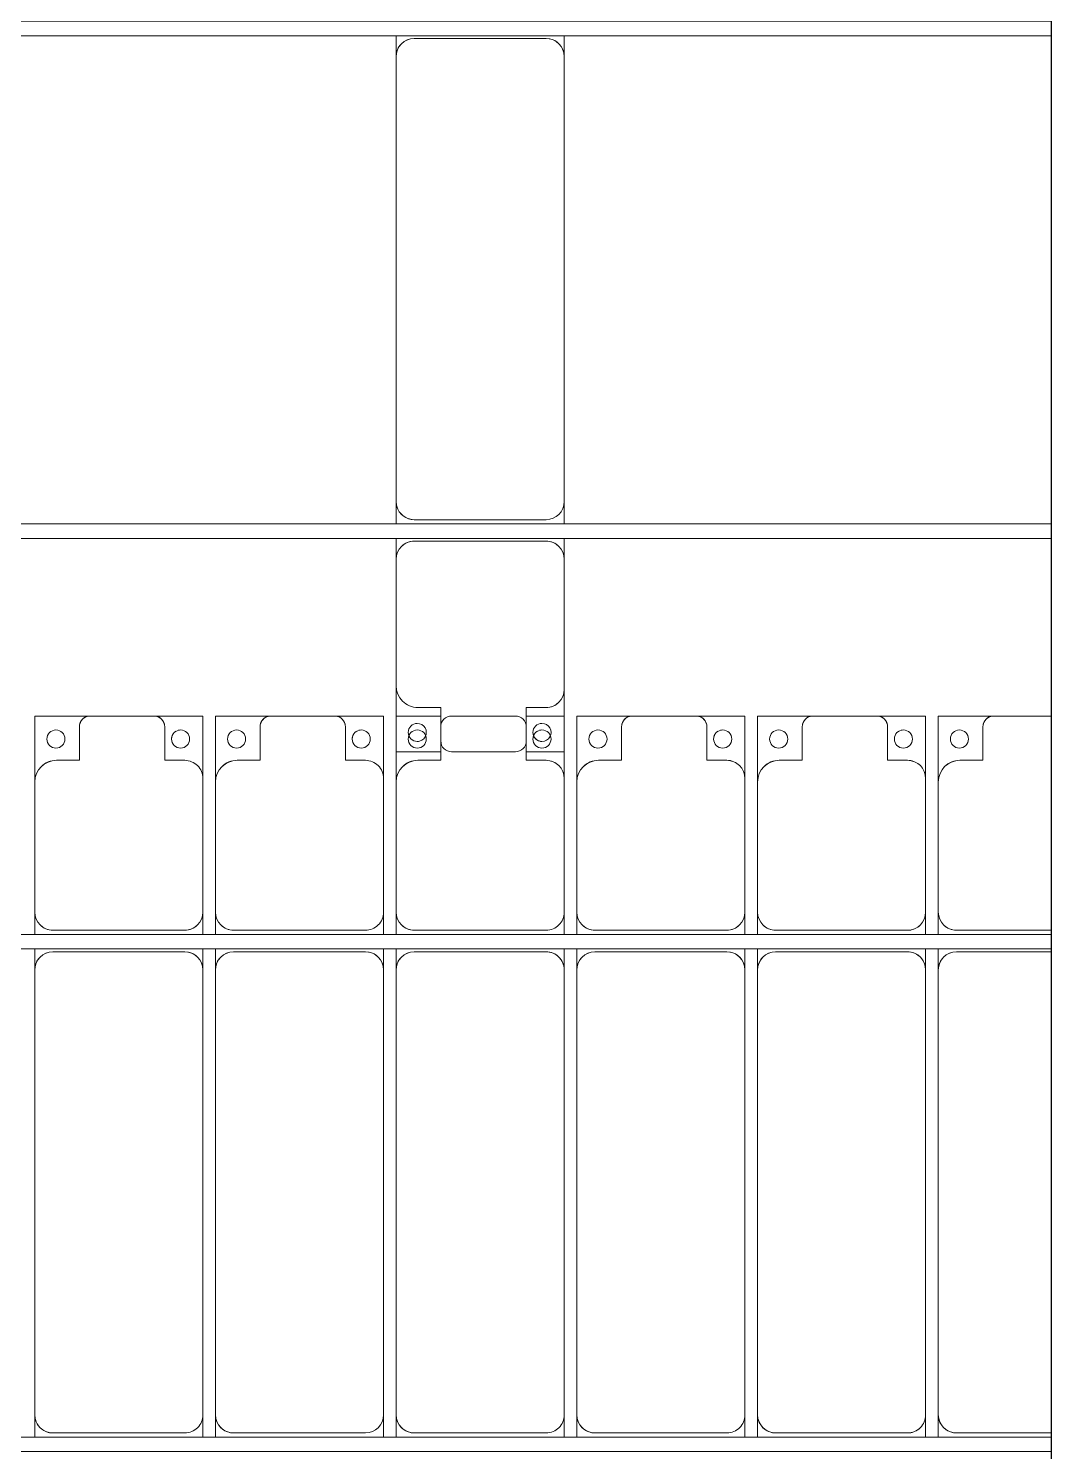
# Model space of a CAD drawing. Header units: millimetres. Extents: x -496478 to -186190, y -204059 to -87354.
# Drawn here: x -313991 to -311160, y -170127 to -166192 of the extents above; entities that cross this region are included whole.
import ezdxf

# ---------------------------------------------------------------- set-up
doc = ezdxf.new("R2010")
doc.units = ezdxf.units.MM
for name, color, linetype, lineweight in [('A-DETL-MBND', 5, 'Continuous', 9), ('A-GENM', 13, 'Continuous', 9), ('S-BEAM', 12, 'Continuous', 9)]:
    doc.layers.add(name, color=color, linetype=linetype, lineweight=lineweight)

# ---------------------------------------------------------------- blocks, each defined once
blk = doc.blocks.new('Dải phao đi lại kèm đỡ invester - DẢI PHAO ĐI LẠI-18893-BỐ TRÍ KHUNG KẾT CẤU BÈ PIN 01')
at = {"layer": 'A-DETL-MBND', "color": 8}
for p, q in [((124758.4, 1312.2), (124911.8, 1312.2)), ((124758.4, 1129.7), (124758.4, 1312.2)), ((124911.8, 1312.2), (124758.4, 1312.2)), ((125088.2, 1312.2), (124911.8, 1312.2)), ((125088.2, 1312.2), (125223.4, 1312.2)), ((125223.4, 1312.2), (125088.2, 1312.2)), ((125223.4, 1312.2), (125223.4, 1139.7)), ((125258.4, 1312.2), (125411.8, 1312.2)), ((125258.4, 1129.7), (125258.4, 1312.2)), ((125411.8, 1312.2), (125258.4, 1312.2)), ((125588.2, 1312.2), (125411.8, 1312.2)), ((125588.2, 1312.2), (125723.4, 1312.2)), ((125723.4, 1312.2), (125588.2, 1312.2)), ((125723.4, 1312.2), (125723.4, 1139.7)), ((125758.4, 1312.2), (125881.8, 1312.2)), ((125758.4, 1129.7), (125758.4, 1312.2)), ((126088.2, 1312.2), (125911.8, 1312.2)), ((126118.2, 1312.2), (126223.4, 1312.2)), ((126223.4, 1312.2), (126223.4, 1139.7)), ((126258.4, 1312.2), (126411.8, 1312.2)), ((126258.4, 1129.7), (126258.4, 1312.2)), ((126411.8, 1312.2), (126258.4, 1312.2)), ((126588.2, 1312.2), (126411.8, 1312.2)), ((126588.2, 1312.2), (126723.4, 1312.2)), ((126723.4, 1312.2), (126588.2, 1312.2)), ((126723.4, 1312.2), (126723.4, 1139.7)), ((126758.4, 1312.2), (126911.8, 1312.2)), ((126758.4, 1129.7), (126758.4, 1312.2)), ((126911.8, 1312.2), (126758.4, 1312.2)), ((127088.2, 1312.2), (126911.8, 1312.2)), ((127088.2, 1312.2), (127223.4, 1312.2)), ((127223.4, 1312.2), (127088.2, 1312.2)), ((127223.4, 1312.2), (127223.4, 1139.7)), ((127258.4, 1312.2), (127411.8, 1312.2)), ((127258.4, 1129.7), (127258.4, 1312.2)), ((127411.8, 1312.2), (127258.4, 1312.2)), ((127571.5, 1312.2), (127411.8, 1312.2)), ((124881.8, 1282.2), (124881.8, 1189.7)), ((125118.2, 1189.7), (125118.2, 1282.2)), ((125381.8, 1282.2), (125381.8, 1189.7)), ((125618.2, 1189.7), (125618.2, 1282.2)), ((125881.8, 1282.2), (125881.8, 1189.7)), ((126118.2, 1189.7), (126118.2, 1282.2)), ((126381.8, 1282.2), (126381.8, 1189.7)), ((126618.2, 1189.7), (126618.2, 1282.2)), ((126881.8, 1282.2), (126881.8, 1189.7)), ((127118.2, 1189.7), (127118.2, 1282.2)), ((127381.8, 1282.2), (127381.8, 1189.7)), ((124881.8, 1189.7), (124818.4, 1189.7)), ((125173.4, 1189.7), (125118.2, 1189.7)), ((125381.8, 1189.7), (125318.4, 1189.7)), ((125673.4, 1189.7), (125618.2, 1189.7)), ((125881.8, 1189.7), (125818.4, 1189.7)), ((126173.4, 1189.7), (126118.2, 1189.7)), ((126381.8, 1189.7), (126318.4, 1189.7)), ((126673.4, 1189.7), (126618.2, 1189.7)), ((126881.8, 1189.7), (126818.4, 1189.7)), ((127173.4, 1189.7), (127118.2, 1189.7)), ((127381.8, 1189.7), (127318.4, 1189.7)), ((124758.4, 1129.7), (124758.4, 769.7)), ((125223.4, 769.7), (125223.4, 1139.7)), ((125258.4, 1129.7), (125258.4, 769.7)), ((125723.4, 769.7), (125723.4, 1139.7)), ((125758.4, 1129.7), (125758.4, 769.7)), ((126223.4, 769.7), (126223.4, 1139.7)), ((126258.4, 1129.7), (126258.4, 769.7)), ((126723.4, 769.7), (126723.4, 1139.7)), ((126758.4, 1129.7), (126758.4, 769.7)), ((127223.4, 769.7), (127223.4, 1139.7)), ((127258.4, 1129.7), (127258.4, 769.7)), ((124758.4, 708), (124758.4, 769.7)), ((125223.4, 769.7), (125223.4, 708)), ((125258.4, 708), (125258.4, 769.7)), ((125723.4, 769.7), (125723.4, 708)), ((125758.4, 708), (125758.4, 769.7)), ((126223.4, 769.7), (126223.4, 708)), ((126258.4, 708), (126258.4, 769.7)), ((126723.4, 769.7), (126723.4, 708)), ((126758.4, 708), (126758.4, 769.7)), ((127223.4, 769.7), (127223.4, 708)), ((127258.4, 708), (127258.4, 769.7)), ((124808.4, 719.7), (125173.4, 719.7)), ((125308.4, 719.7), (125673.4, 719.7)), ((125808.4, 719.7), (126173.4, 719.7)), ((126308.4, 719.7), (126673.4, 719.7)), ((126808.4, 719.7), (127173.4, 719.7)), ((127308.4, 719.7), (127571.5, 719.7)), ((124758.4, 610.3), (124758.4, 668)), ((125173.4, 660.3), (124808.4, 660.3)), ((125223.4, 668), (125223.4, 610.3)), ((125258.4, 610.3), (125258.4, 668)), ((125673.4, 660.3), (125308.4, 660.3)), ((125723.4, 668), (125723.4, 610.3)), ((125758.4, 610.3), (125758.4, 668)), ((126173.4, 660.3), (125808.4, 660.3)), ((126223.4, 668), (126223.4, 610.3)), ((126258.4, 610.3), (126258.4, 668)), ((126673.4, 660.3), (126308.4, 660.3)), ((126723.4, 668), (126723.4, 610.3)), ((126758.4, 610.3), (126758.4, 668)), ((127173.4, 660.3), (126808.4, 660.3)), ((127223.4, 668), (127223.4, 610.3)), ((127258.4, 610.3), (127258.4, 668)), ((127571.5, 660.3), (127308.4, 660.3)), ((124758.4, 610.3), (124758.4, -620.3)), ((125223.4, -620.3), (125223.4, 610.3)), ((125258.4, 610.3), (125258.4, -620.3)), ((125723.4, -620.3), (125723.4, 610.3)), ((125758.4, 610.3), (125758.4, -620.3)), ((126223.4, -620.3), (126223.4, 610.3)), ((126258.4, 610.3), (126258.4, -620.3)), ((126723.4, -620.3), (126723.4, 610.3)), ((126758.4, 610.3), (126758.4, -620.3)), ((127223.4, -620.3), (127223.4, 610.3)), ((127258.4, 610.3), (127258.4, -620.3)), ((124758.4, -682), (124758.4, -620.3)), ((125223.4, -620.3), (125223.4, -682)), ((125258.4, -682), (125258.4, -620.3)), ((125723.4, -620.3), (125723.4, -682)), ((125758.4, -682), (125758.4, -620.3)), ((126223.4, -620.3), (126223.4, -682)), ((126258.4, -682), (126258.4, -620.3)), ((126723.4, -620.3), (126723.4, -682)), ((126758.4, -682), (126758.4, -620.3)), ((127223.4, -620.3), (127223.4, -682)), ((127258.4, -682), (127258.4, -620.3)), ((124808.4, -670.3), (125173.4, -670.3)), ((125308.4, -670.3), (125673.4, -670.3)), ((125808.4, -670.3), (126173.4, -670.3)), ((126308.4, -670.3), (126673.4, -670.3)), ((126808.4, -670.3), (127173.4, -670.3)), ((127308.4, -670.3), (127571.5, -670.3))]:
    blk.add_line(p, q, dxfattribs=at)
for centre, radius, start, end in [((124911.8, 1282.2), 30, 90, 180), ((124911.8, 1282.2), 30, 90, 165), ((124911.8, 1282.2), 30, 90, 105), ((124911.8, 1282.2), 30, 90, 105), ((125088.2, 1282.2), 30, 360, 90), ((125088.2, 1282.2), 30, 75, 90), ((125088.2, 1282.2), 30, 15, 90), ((125088.2, 1282.2), 30, 75, 90), ((125411.8, 1282.2), 30, 90, 180), ((125411.8, 1282.2), 30, 90, 165), ((125411.8, 1282.2), 30, 90, 105), ((125411.8, 1282.2), 30, 90, 105), ((125588.2, 1282.2), 30, 0, 90), ((125588.2, 1282.2), 30, 75, 90), ((125588.2, 1282.2), 30, 15, 90), ((125588.2, 1282.2), 30, 75, 90), ((125911.8, 1282.2), 30, 90, 180), ((126088.2, 1282.2), 30, 360, 90), ((126411.8, 1282.2), 30, 90, 180), ((126411.8, 1282.2), 30, 90, 165), ((126411.8, 1282.2), 30, 90, 105), ((126411.8, 1282.2), 30, 90, 105), ((126588.2, 1282.2), 30, 360, 90), ((126588.2, 1282.2), 30, 75, 90), ((126588.2, 1282.2), 30, 15, 90), ((126588.2, 1282.2), 30, 75, 90), ((126911.8, 1282.2), 30, 90, 180), ((126911.8, 1282.2), 30, 90, 165), ((126911.8, 1282.2), 30, 90, 105), ((126911.8, 1282.2), 30, 90, 105), ((127088.2, 1282.2), 30, 0, 90), ((127088.2, 1282.2), 30, 75, 90), ((127088.2, 1282.2), 30, 15, 90), ((127088.2, 1282.2), 30, 75, 90), ((127411.8, 1282.2), 30, 90, 180), ((127411.8, 1282.2), 30, 90, 165), ((127411.8, 1282.2), 30, 90, 105), ((127411.8, 1282.2), 30, 90, 105), ((124816.8, 1248.6), 25, 90, 270), ((124816.8, 1248.6), 25, 270, 90), ((125161.8, 1248.6), 25, 90, 270), ((125161.8, 1248.6), 25, 150, 180), ((125161.8, 1248.6), 25, 120, 135), ((125161.8, 1248.6), 25, 90, 105), ((125161.8, 1248.6), 25, 270, 90), ((125316.8, 1248.6), 25, 90, 270), ((125316.8, 1248.6), 25, 270, 90), ((125661.8, 1248.6), 25, 90, 270), ((125661.8, 1248.6), 25, 150, 180), ((125661.8, 1248.6), 25, 120, 135), ((125661.8, 1248.6), 25, 90, 105), ((125661.8, 1248.6), 25, 270, 90), ((125816.8, 1248.6), 25, 90, 270), ((125816.8, 1248.6), 25, 270, 90), ((126161.8, 1248.6), 25, 90, 270), ((126161.8, 1248.6), 25, 150, 180), ((126161.8, 1248.6), 25, 120, 135), ((126161.8, 1248.6), 25, 90, 105), ((126161.8, 1248.6), 25, 270, 90), ((126316.8, 1248.6), 25, 90, 270), ((126316.8, 1248.6), 25, 270, 90), ((126661.8, 1248.6), 25, 90, 270), ((126661.8, 1248.6), 25, 150, 180), ((126661.8, 1248.6), 25, 120, 135), ((126661.8, 1248.6), 25, 90, 105), ((126661.8, 1248.6), 25, 270, 90), ((126816.8, 1248.6), 25, 90, 270), ((126816.8, 1248.6), 25, 270, 90), ((127161.8, 1248.6), 25, 90, 270), ((127161.8, 1248.6), 25, 150, 180), ((127161.8, 1248.6), 25, 120, 135), ((127161.8, 1248.6), 25, 90, 105), ((127161.8, 1248.6), 25, 270, 90), ((127316.8, 1248.6), 25, 90, 270), ((127316.8, 1248.6), 25, 270, 90), ((124818.4, 1129.7), 60, 90, 180), ((124818.4, 1129.7), 60, 90, 135), ((125173.4, 1139.7), 50, 360, 90), ((125173.4, 1139.7), 50, 45, 90), ((125318.4, 1129.7), 60, 90, 180), ((125318.4, 1129.7), 60, 90, 135), ((125673.4, 1139.7), 50, 360, 90), ((125673.4, 1139.7), 50, 45, 90), ((125818.4, 1129.7), 60, 90, 180), ((125818.4, 1129.7), 60, 90, 135), ((126173.4, 1139.7), 50, 0, 90), ((126173.4, 1139.7), 50, 45, 90), ((126318.4, 1129.7), 60, 90, 180), ((126318.4, 1129.7), 60, 90, 135), ((126673.4, 1139.7), 50, 0, 90), ((126673.4, 1139.7), 50, 45, 90), ((126818.4, 1129.7), 60, 90, 180), ((126818.4, 1129.7), 60, 90, 135), ((127173.4, 1139.7), 50, 0, 90), ((127173.4, 1139.7), 50, 49.8974, 90), ((127318.4, 1129.7), 60, 90, 180), ((127318.4, 1129.7), 60, 90, 135), ((124808.4, 769.7), 50, 180, 270), ((125173.4, 769.7), 50, 270, 360), ((125308.4, 769.7), 50, 180, 270), ((125673.4, 769.7), 50, 270, 0), ((125808.4, 769.7), 50, 180, 270), ((126173.4, 769.7), 50, 270, 0), ((126308.4, 769.7), 50, 180, 270), ((126673.4, 769.7), 50, 270, 360), ((126808.4, 769.7), 50, 180, 270), ((127173.4, 769.7), 50, 270, 360), ((127308.4, 769.7), 50, 180, 270), ((124808.4, 769.7), 50, 225, 270), ((125173.4, 769.7), 50, 270, 315), ((125308.4, 769.7), 50, 225, 270), ((125673.4, 769.7), 50, 270, 315), ((125808.4, 769.7), 50, 225, 270), ((126173.4, 769.7), 50, 270, 315), ((126308.4, 769.7), 50, 225, 270), ((126673.4, 769.7), 50, 270, 315), ((126808.4, 769.7), 50, 225, 270), ((127173.4, 769.7), 50, 270, 310.0941), ((127308.4, 769.7), 50, 225, 270), ((124808.4, 610.3), 50, 90, 180), ((124808.4, 610.3), 50, 105, 180), ((125173.4, 610.3), 50, 0, 90), ((125173.4, 610.3), 50, 15, 90), ((125308.4, 610.3), 50, 90, 180), ((125308.4, 610.3), 50, 105, 180), ((125673.4, 610.3), 50, 0, 90), ((125673.4, 610.3), 50, 15, 90), ((125808.4, 610.3), 50, 90, 180), ((125808.4, 610.3), 50, 105, 180), ((126173.4, 610.3), 50, 360, 90), ((126173.4, 610.3), 50, 15, 90), ((126308.4, 610.3), 50, 90, 180), ((126308.4, 610.3), 50, 105, 180), ((126673.4, 610.3), 50, 0, 90), ((126673.4, 610.3), 50, 15, 90), ((126808.4, 610.3), 50, 90, 180), ((126808.4, 610.3), 50, 105, 180), ((127173.4, 610.3), 50, 0, 90), ((127173.4, 610.3), 50, 49.9075, 90), ((127173.4, 610.3), 50, 15, 45), ((127308.4, 610.3), 50, 90, 180), ((127308.4, 610.3), 50, 105, 180), ((124808.4, -620.3), 50, 180, 270), ((125173.4, -620.3), 50, 270, 0), ((125173.4, -620.3), 50, 270, 0), ((125308.4, -620.3), 50, 180, 270), ((125673.4, -620.3), 50, 270, 360), ((125673.4, -620.3), 50, 270, 360), ((125808.4, -620.3), 50, 180, 270), ((126173.4, -620.3), 50, 270, 0), ((126173.4, -620.3), 50, 270, 0), ((126308.4, -620.3), 50, 180, 270), ((126673.4, -620.3), 50, 270, 0), ((126673.4, -620.3), 50, 270, 0), ((126808.4, -620.3), 50, 180, 270), ((127173.4, -620.3), 50, 270, 0), ((127173.4, -620.3), 50, 315, 0), ((127308.4, -620.3), 50, 180, 270), ((124808.4, -620.3), 50, 195, 255), ((124808.4, -620.3), 50, 256.1958, 270), ((125308.4, -620.3), 50, 195, 270), ((125808.4, -620.3), 50, 195, 270), ((126308.4, -620.3), 50, 195, 270), ((126808.4, -620.3), 50, 195, 270), ((127173.4, -620.3), 50, 270, 310.0674), ((127308.4, -620.3), 50, 195, 270)]:
    blk.add_arc(centre, radius, start, end, dxfattribs=at)
blk = doc.blocks.new('Dai phao do pin - DẢI PHAO ĐỠ PIN-V64-BỐ TRÍ KHUNG KẾT CẤU BÈ PIN 01')
at = {"layer": 'A-DETL-MBND', "color": 8}
for p, q in [((-1312.2, 241.6), (-1129.7, 241.6)), ((-1312.2, 118.2), (-1312.2, 241.6)), ((-779.7, 241.6), (-1129.7, 241.6)), ((-779.7, 241.6), (-722, 241.6)), ((-682, 241.6), (-620.3, 241.6)), ((610.3, 241.6), (-620.3, 241.6)), ((610.3, 241.6), (668, 241.6)), ((-1189.7, 181.6), (-1189.7, 118.2)), ((-729.7, -173.4), (-729.7, 191.6)), ((-670.3, 191.6), (-670.3, -173.4)), ((660.3, -173.4), (660.3, 191.6)), ((-1189.7, 118.2), (-1282.2, 118.2)), ((-1312.2, 88.2), (-1312.2, -88.2)), ((-1312.2, -223.4), (-1312.2, -118.2)), ((-1282.2, -118.2), (-1189.7, -118.2)), ((-1189.7, -118.2), (-1189.7, -173.4)), ((-1139.7, -223.4), (-1312.2, -223.4)), ((-1139.7, -223.4), (-779.7, -223.4)), ((-722, -223.4), (-779.7, -223.4)), ((-620.3, -223.4), (-682, -223.4)), ((-620.3, -223.4), (610.3, -223.4)), ((668, -223.4), (610.3, -223.4))]:
    blk.add_line(p, q, dxfattribs=at)
for centre, radius, start, end in [((-1129.7, 181.6), 60, 90, 180), ((-779.7, 191.6), 50, 360, 90), ((-620.3, 191.6), 50, 90, 180), ((-620.3, 191.6), 50, 105, 180), ((610.3, 191.6), 50, 360, 90), ((610.3, 191.6), 50, 15, 90), ((-1258.6, 183.2), 25, 0, 180), ((-1129.7, 181.6), 60, 135, 180), ((-779.7, 191.6), 50, 360, 45), ((-1258.6, 183.2), 25, 180, 0), ((-1258.6, 183.2), 25, 180, 195), ((-1282.2, 88.2), 30, 90, 180), ((-1282.2, -88.2), 30, 180, 270), ((-1258.6, -161.8), 25, 0, 180), ((-1258.6, -161.8), 25, 105, 180), ((-1258.6, -161.8), 25, 180, 0), ((-1139.7, -173.4), 50, 180, 270), ((-1139.7, -173.4), 50, 180, 225), ((-779.7, -173.4), 50, 270, 360), ((-779.7, -173.4), 50, 315, 360), ((-620.3, -173.4), 50, 180, 270), ((-620.3, -173.4), 50, 180, 270), ((610.3, -173.4), 50, 270, 360), ((610.3, -173.4), 50, 285, 360)]:
    blk.add_arc(centre, radius, start, end, dxfattribs=at)
blk = doc.blocks.new('Dầm C52 - Dầm C52-V86-BỐ TRÍ KHUNG KẾT CẤU BÈ PIN 01')
at = {"layer": 'S-BEAM', "color": 1}
for p, q in [((-78682.3, 20), (-72722.3, 20)), ((-72722.3, -20), (-78682.3, -20))]:
    blk.add_line(p, q, dxfattribs=at)
blk = doc.blocks.new('Dầm C52 - Hộp 40x60-24824-BỐ TRÍ KHUNG KẾT CẤU BÈ PIN 01')
at = {"layer": 'S-BEAM', "color": 3, "lineweight": 25}
blk.add_line((-47216, 20), (47216, 20), dxfattribs=at)
blk = doc.blocks.new('HOBANMONG_BEPIN 1_rvt-1-BỐ TRÍ KHUNG KẾT CẤU BÈ PIN 01')
at = {"layer": 'A-GENM', "lineweight": 9}
for name, p, rotation in [('Dai phao do pin - DẢI PHAO ĐỠ PIN-V64-BỐ TRÍ KHUNG KẾT CẤU BÈ PIN 01', (-312731.7, -166880), 90.00075860989342), ('Dải phao đi lại kèm đỡ invester - DẢI PHAO ĐI LẠI-18893-BỐ TRÍ KHUNG KẾT CẤU BÈ PIN 01', (-438731.7, -169407.1), 0.0007586099545854)]:
    blk.add_blockref(name, p, dxfattribs=dict(at, rotation=rotation))
at = {"layer": 'S-BEAM', "lineweight": 9}
for name, p, rotation in [('Dầm C52 - Hộp 40x60-24824-BỐ TRÍ KHUNG KẾT CẤU BÈ PIN 01', (-311140.6, -142498.2), 90.00075860989166), ('Dầm C52 - Dầm C52-V86-BỐ TRÍ KHUNG KẾT CẤU BÈ PIN 01', (-389842.6, -166193), 180.0007586094741), ('Dầm C52 - Dầm C52-V86-BỐ TRÍ KHUNG KẾT CẤU BÈ PIN 01', (-389842.6, -167583), 180.0007586094741), ('Dầm C52 - Dầm C52-V86-BỐ TRÍ KHUNG KẾT CẤU BÈ PIN 01', (-389842.6, -168718.4), 180.0007586094741), ('Dầm C52 - Dầm C52-V86-BỐ TRÍ KHUNG KẾT CẤU BÈ PIN 01', (-389842.5, -170108.4), 180.0007586094741)]:
    blk.add_blockref(name, p, dxfattribs=dict(at, rotation=rotation))

msp = doc.modelspace()

# ---------------------------------------------------------------- block references
at = {"lineweight": 5}
msp.add_blockref('HOBANMONG_BEPIN 1_rvt-1-BỐ TRÍ KHUNG KẾT CẤU BÈ PIN 01', (0, 0), dxfattribs=at)

doc.saveas('drawing.dxf')
